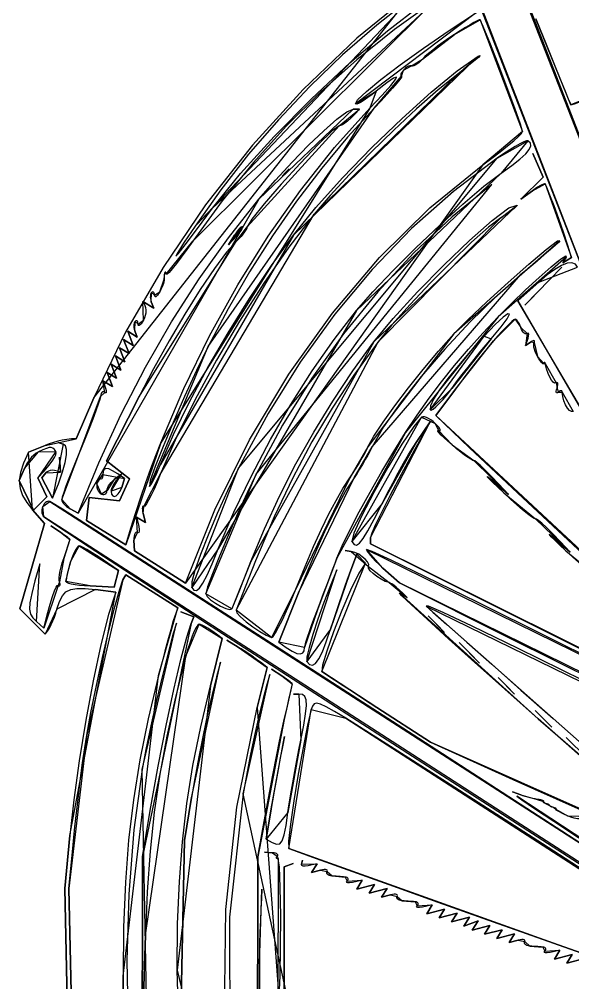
# Model space of a CAD drawing. Extents: x 0.3 to 49.4, y 16 to 54.1.
# Drawn here: x 0.27 to 5.54, y 30.69 to 39.85 of the extents above; entities that cross this region are included whole.
import ezdxf

# ---------------------------------------------------------------- set-up
doc = ezdxf.new("R2010")
doc.units = 0
doc.layers.get('0').update_dxf_attribs({"linetype": 'CONTINUOUS'})

msp = doc.modelspace()

# ---------------------------------------------------------------- linework, layer by layer
at = {"color": 178}
for points in [[(6.4543, 36.5476), (6.0017, 37.7003), (5.5862, 38.7613), (5.2199, 39.6994), (4.915, 40.4838), (4.6833, 41.0836), (4.537, 41.4676), (4.4882, 41.6051), (6.4543, 36.5476)], [(4.0806, 41.4917), (4.1386, 41.3223), (4.2891, 40.9222), (4.5204, 40.3206), (4.8211, 39.5466), (5.1794, 38.6292), (5.5838, 37.5976), (6.0227, 36.4809), (4.0806, 41.4917)], [(2.1127, 38.0553), (2.3768, 38.3836), (2.6975, 38.7374), (3.0524, 39.0955), (3.4189, 39.4371), (3.7746, 39.7412), (4.097, 39.9869), (4.3636, 40.1531), (2.1127, 38.0553)], [(4.0173, 40.1052), (3.4841, 39.6704), (2.9735, 39.1836), (2.492, 38.6527), (2.0459, 38.0859), (1.6415, 37.4912), (1.2852, 36.8766), (0.9834, 36.2503), (4.0173, 40.1052)], [(4.0056, 40.0579), (3.6732, 39.7948), (3.3495, 39.5116), (3.0369, 39.211), (2.7378, 38.8954), (2.4546, 38.5674), (2.1897, 38.2296), (1.9456, 37.8845), (4.0056, 40.0579)], [(4.2215, 40.0225), (3.8442, 39.7531), (3.4836, 39.4652), (3.1395, 39.1587), (2.8117, 38.8332), (2.4999, 38.4886), (2.204, 38.1247), (1.9237, 37.7413), (4.2215, 40.0225)], [(3.4732, 39.0454), (3.4922, 39.0847), (3.5758, 39.1647), (3.7143, 39.278), (3.8981, 39.4172), (4.1174, 39.5749), (4.3625, 39.7438), (4.6237, 39.9166), (3.4732, 39.0454)], [(5.188, 39.855), (5.2841, 39.6148), (5.3611, 39.4231), (5.4207, 39.2757), (5.4647, 39.1679), (5.4949, 39.0953), (5.5128, 39.0536), (5.5204, 39.0381), (5.188, 39.855)], [(4.6564, 39.8466), (4.6478, 39.845), (4.6281, 39.8359), (4.5987, 39.82), (4.5611, 39.7983), (4.5168, 39.7715), (4.4674, 39.7406), (4.4141, 39.7064), (4.6564, 39.8466)], [(5.0611, 38.7832), (5.0408, 38.8525), (4.9866, 39.0057), (4.9113, 39.209), (4.8278, 39.4285), (4.7489, 39.6305), (4.6875, 39.7811), (4.6564, 39.8466), (5.0611, 38.7832)], [(4.4141, 39.7064), (4.3593, 39.6697), (4.305, 39.6317), (4.2533, 39.5938), (4.2059, 39.5575), (4.1648, 39.5242), (4.1318, 39.4953), (4.1088, 39.4722), (4.4141, 39.7064)], [(2.8831, 37.799), (3.0948, 38.0595), (3.349, 38.3427), (3.628, 38.6313), (3.9143, 38.9084), (4.19, 39.1567), (4.4375, 39.3593), (4.6392, 39.4989), (2.8831, 37.799)], [(4.6392, 39.4989), (4.6559, 39.5074), (4.6559, 39.5033), (4.6403, 39.4877), (4.6103, 39.4615), (4.567, 39.4259), (4.5117, 39.3818), (4.4455, 39.3302), (4.6392, 39.4989)], [(4.0056, 39.407), (3.9975, 39.4096), (3.9877, 39.4091), (3.9765, 39.4056), (3.9644, 39.3993), (3.9519, 39.3907), (3.9395, 39.3798), (3.9277, 39.3669), (4.0056, 39.407)], [(4.1088, 39.4722), (4.0912, 39.4536), (4.0734, 39.4375), (4.0562, 39.4241), (4.0402, 39.414), (4.026, 39.4075), (4.0143, 39.4051), (4.0056, 39.407), (4.1088, 39.4722)], [(4.4455, 39.3302), (4.2596, 39.179), (4.0534, 38.998), (3.8371, 38.7971), (3.6212, 38.5865), (3.4159, 38.3761), (3.2316, 38.1762), (3.0784, 37.9966), (4.4455, 39.3302)], [(3.6094, 39.0051), (3.7267, 39.1289), (3.8081, 39.2199), (3.8533, 39.2776), (3.8622, 39.3016), (3.8346, 39.2912), (3.7703, 39.2462), (3.6693, 39.166), (3.6094, 39.0051)], [(3.9104, 39.3086), (3.9098, 39.3006), (3.8942, 39.2776), (3.8653, 39.2417), (3.8247, 39.1946), (3.774, 39.1383), (3.7147, 39.0745), (3.6486, 39.0051), (3.9104, 39.3086)], [(3.9277, 39.3669), (3.9174, 39.3536), (3.9096, 39.3413), (3.9043, 39.3305), (3.9016, 39.3215), (3.9017, 39.3146), (3.9046, 39.3102), (3.9104, 39.3086), (3.9277, 39.3669)], [(3.6693, 39.166), (3.6289, 39.134), (3.5906, 39.1057), (3.5557, 39.0818), (3.5253, 39.0631), (3.5006, 39.0503), (3.4829, 39.0441), (3.4732, 39.0454), (3.6693, 39.166)], [(5.5204, 39.0381), (5.5334, 39.0392), (5.5649, 39.0493), (5.6125, 39.0674), (5.6737, 39.0925), (5.7462, 39.1236), (5.8275, 39.1598), (5.9152, 39.2), (5.5204, 39.0381)], [(1.6196, 35.8229), (1.8384, 36.339), (2.083, 36.8409), (2.351, 37.3248), (2.64, 37.787), (2.9477, 38.2237), (3.2716, 38.631), (3.6094, 39.0051), (1.6196, 35.8229)], [(3.6486, 39.0051), (3.3971, 38.7309), (3.1508, 38.4351), (2.9118, 38.1209), (2.6822, 37.7912), (2.4642, 37.4492), (2.2598, 37.0977), (2.0711, 36.74), (3.6486, 39.0051)], [(2.5532, 38.1389), (2.7092, 38.3194), (2.8696, 38.4935), (3.026, 38.6534), (3.1705, 38.7913), (3.2948, 38.8994), (3.3907, 38.97), (3.4502, 38.9953), (2.5532, 38.1389)], [(3.5093, 38.9953), (3.4655, 38.9484), (3.4279, 38.9111), (3.3961, 38.8827), (3.3695, 38.8621), (3.3476, 38.8485), (3.33, 38.8409), (3.3162, 38.8386), (3.5093, 38.9953)], [(3.4502, 38.9953), (3.5093, 38.9953), (3.4502, 38.9953)], [(3.3162, 38.8386), (3.249, 38.7888), (3.1165, 38.6594), (2.9464, 38.4807), (2.766, 38.2829), (2.6031, 38.0963), (2.4852, 37.951), (2.4397, 37.8773), (3.3162, 38.8386)], [(4.6822, 38.4666), (4.7683, 38.5304), (4.8475, 38.5912), (4.9177, 38.6471), (4.9765, 38.6962), (5.0215, 38.7366), (5.0505, 38.7662), (5.0611, 38.7832), (4.6822, 38.4666)], [(5.1127, 38.6956), (5.0989, 38.6949), (5.0729, 38.6848), (5.0363, 38.6665), (4.991, 38.6409), (4.9387, 38.609), (4.8812, 38.5718), (4.8204, 38.5303), (5.1127, 38.6956)], [(4.8581, 38.3882), (4.9582, 38.4602), (5.0354, 38.5209), (5.0908, 38.5715), (5.1252, 38.613), (5.1397, 38.6468), (5.1352, 38.6739), (5.1127, 38.6956), (4.8581, 38.3882)], [(5.2556, 38.3491), (5.1596, 38.5751), (5.2556, 38.3491)], [(4.8204, 38.5303), (4.4029, 38.2133), (4.0058, 37.8598), (3.6301, 37.4708), (3.2766, 37.0476), (2.9463, 36.5913), (2.6402, 36.1028), (2.3591, 35.5834), (4.8204, 38.5303)], [(1.8536, 34.4885), (2.1346, 35.1865), (2.4645, 35.8512), (2.8386, 36.4767), (3.2522, 37.057), (3.7005, 37.586), (4.1787, 38.0579), (4.6822, 38.4666), (1.8536, 34.4885)], [(2.7726, 38.3586), (2.8414, 38.4274), (2.7726, 38.3586)], [(2.807, 38.393), (2.7726, 38.3586), (2.807, 38.393)], [(3.4821, 37.0814), (3.6364, 37.2583), (3.8296, 37.4622), (4.047, 37.6788), (4.2735, 37.894), (4.4942, 38.0934), (4.694, 38.2629), (4.8581, 38.3882), (3.4821, 37.0814)], [(5.0442, 38.1404), (5.2556, 38.3491), (5.0442, 38.1404)], [(4.769, 38.2804), (4.3904, 37.972), (4.0276, 37.6308), (3.6828, 37.2594), (3.3582, 36.8606), (3.0559, 36.437), (2.7781, 35.9912), (2.527, 35.526), (4.769, 38.2804)], [(5.154, 38.2198), (5.0442, 38.1404), (5.154, 38.2198)], [(5.276, 38.285), (5.2703, 38.2861), (5.2594, 38.2831), (5.2442, 38.2764), (5.2252, 38.2663), (5.2034, 38.2532), (5.1794, 38.2376), (5.154, 38.2198), (5.276, 38.285)], [(5.528, 37.5864), (5.4927, 37.6987), (5.4502, 37.825), (5.4046, 37.9546), (5.3601, 38.0763), (5.3211, 38.1792), (5.2916, 38.2525), (5.276, 38.285), (5.528, 37.5864)], [(0.8347, 35.1539), (1.0292, 35.6322), (1.2428, 36.0958), (1.4741, 36.5431), (1.722, 36.9726), (1.9853, 37.3827), (2.2628, 37.772), (2.5532, 38.1389), (0.8347, 35.1539)], [(1.9456, 37.8845), (1.8432, 37.7302), (1.7819, 37.6345), (1.7623, 37.5979), (1.785, 37.6211), (1.8506, 37.7047), (1.9596, 37.8492), (2.1127, 38.0553), (1.9456, 37.8845)], [(3.6468, 36.7825), (3.8315, 37.0068), (4.0617, 37.2588), (4.3122, 37.5141), (4.5576, 37.7485), (4.7724, 37.9378), (4.9313, 38.0578), (5.009, 38.0841), (3.6468, 36.7825)], [(5.009, 38.0841), (5.0077, 38.078), (4.9978, 38.0669), (4.9802, 38.0515), (4.956, 38.0326), (4.9261, 38.011), (4.8913, 37.9873), (4.8528, 37.9623), (5.009, 38.0841)], [(3.0784, 37.9966), (2.8386, 37.6838), (2.6001, 37.342), (2.3681, 36.9806), (2.1482, 36.6087), (1.9457, 36.2353), (1.7661, 35.8698), (1.6149, 35.5213), (3.0784, 37.9966)], [(4.8528, 37.9623), (4.7371, 37.8737), (4.5761, 37.7298), (4.3868, 37.5478), (4.1861, 37.3448), (3.991, 37.1381), (3.8187, 36.9449), (3.686, 36.7825), (4.8528, 37.9623)], [(2.2635, 37.7055), (2.3079, 37.7522), (2.3422, 37.7902), (2.3674, 37.8202), (2.3845, 37.8432), (2.3943, 37.8597), (2.398, 37.8706), (2.3964, 37.8768), (2.2635, 37.7055)], [(2.3964, 37.8768), (2.391, 37.8781), (2.3831, 37.8745), (2.3731, 37.8665), (2.3615, 37.8545), (2.3487, 37.839), (2.3353, 37.8205), (2.3215, 37.7995), (2.3964, 37.8768)], [(2.4397, 37.8773), (2.437, 37.8649), (2.4293, 37.8486), (2.4173, 37.8293), (2.4015, 37.8079), (2.3826, 37.7851), (2.3612, 37.7619), (2.3379, 37.739), (2.4397, 37.8773)], [(1.6153, 35.6178), (1.74, 35.9039), (1.8927, 36.2144), (2.0679, 36.5397), (2.26, 36.8703), (2.4636, 37.1967), (2.6732, 37.5094), (2.8831, 37.799), (1.6153, 35.6178)], [(2.3215, 37.7995), (2.2635, 37.7055), (2.3215, 37.7995)], [(4.4069, 36.8582), (4.5394, 36.9931), (4.7204, 37.1644), (4.9232, 37.3486), (5.1209, 37.5222), (5.2868, 37.6617), (5.3942, 37.7437), (5.4163, 37.7446), (4.4069, 36.8582)], [(5.4163, 37.7446), (5.4024, 37.7296), (5.3715, 37.7008), (5.3258, 37.6601), (5.2676, 37.6097), (5.1993, 37.5513), (5.1232, 37.4872), (5.0414, 37.4192), (5.4163, 37.7446)], [(2.3379, 37.739), (2.2457, 37.6362), (2.1292, 37.4798), (1.995, 37.2804), (1.8495, 37.0481), (1.6992, 36.7935), (1.5507, 36.5268), (1.4103, 36.2585), (2.3379, 37.739)], [(1.9237, 37.7413), (1.867, 37.6608), (1.8145, 37.5888), (1.7679, 37.5274), (1.7288, 37.4784), (1.6985, 37.4439), (1.6788, 37.4258), (1.6711, 37.4259), (1.9237, 37.7413)], [(4.8275, 37.0207), (4.9548, 37.1483), (5.089, 37.2766), (5.2191, 37.3959), (5.334, 37.4965), (5.4227, 37.5687), (5.474, 37.6027), (5.477, 37.5891), (4.8275, 37.0207)], [(5.477, 37.5891), (5.4434, 37.5341), (5.477, 37.5891)], [(5.4434, 37.5341), (5.528, 37.5864), (5.4434, 37.5341)], [(5.0834, 37.1327), (5.4359, 37.4933), (5.0834, 37.1327)], [(5.585, 37.4945), (5.5639, 37.5235), (5.5309, 37.5355), (5.4867, 37.5309), (5.4322, 37.5099), (5.3682, 37.4728), (5.2954, 37.4199), (5.2146, 37.3517), (5.585, 37.4945)], [(1.6523, 37.3781), (1.6522, 37.3688), (1.6497, 37.3557), (1.6449, 37.3397), (1.6383, 37.3215), (1.63, 37.3018), (1.6202, 37.2812), (1.6094, 37.2606), (1.6523, 37.3781)], [(1.6567, 37.4385), (1.6546, 37.4309), (1.653, 37.4224), (1.6519, 37.4133), (1.6512, 37.4039), (1.651, 37.3947), (1.6514, 37.386), (1.6523, 37.3781), (1.6567, 37.4385)], [(1.6711, 37.4259), (1.6697, 37.4347), (1.668, 37.4413), (1.666, 37.4456), (1.6637, 37.4476), (1.6614, 37.4471), (1.659, 37.4441), (1.6567, 37.4385), (1.6711, 37.4259)], [(5.0414, 37.4192), (4.8071, 37.2118), (4.5637, 36.9726), (4.3231, 36.7153), (4.0974, 36.4539), (3.8986, 36.2022), (3.7386, 35.9742), (3.6295, 35.7837), (5.0414, 37.4192)], [(5.2146, 37.3517), (5.0169, 37.1741), (5.2146, 37.3517)], [(5.2596, 37.313), (5.0834, 37.1327), (5.2596, 37.313)], [(1.5318, 37.2519), (1.5264, 37.2441), (1.5225, 37.2339), (1.5204, 37.2217), (1.5199, 37.208), (1.5211, 37.1935), (1.524, 37.1786), (1.5287, 37.1639), (1.5318, 37.2519)], [(1.5599, 37.2263), (1.5589, 37.2376), (1.5566, 37.2465), (1.5532, 37.2531), (1.5488, 37.257), (1.5437, 37.2582), (1.538, 37.2566), (1.5318, 37.2519), (1.5599, 37.2263)], [(1.6094, 37.2606), (1.5984, 37.2422), (1.5881, 37.228), (1.579, 37.2181), (1.5714, 37.2128), (1.5654, 37.2122), (1.5615, 37.2167), (1.5599, 37.2263), (1.6094, 37.2606)], [(1.5522, 37.1025), (1.4485, 37.1666), (1.5522, 37.1025)], [(1.4485, 37.1666), (1.4636, 37.1377), (1.4729, 37.1098), (1.4771, 37.0832), (1.4766, 37.0577), (1.4722, 37.0335), (1.4645, 37.0105), (1.454, 36.9889), (1.4485, 37.1666)], [(1.5287, 37.1639), (1.5522, 37.1025), (1.5287, 37.1639)], [(5.0169, 37.1741), (5.6347, 36.1119), (6.1251, 35.2713), (6.4996, 34.6318), (6.7702, 34.173), (6.9485, 33.8742), (7.0464, 33.7149), (7.0756, 33.6747), (5.0169, 37.1741)], [(2.1662, 34.8159), (2.315, 35.1631), (2.4818, 35.5108), (2.6636, 35.854), (2.8574, 36.1877), (3.0604, 36.5068), (3.2696, 36.8064), (3.4821, 37.0814), (2.1662, 34.8159)], [(3.9478, 35.9208), (4.0576, 36.0858), (4.1715, 36.2468), (4.2903, 36.4046), (4.4147, 36.56), (4.5452, 36.7139), (4.6826, 36.8672), (4.8275, 37.0207), (3.9478, 35.9208)], [(4.7632, 36.8122), (4.8575, 36.9257), (4.9142, 37.0036), (4.9352, 37.0453), (4.9221, 37.0502), (4.8765, 37.0177), (4.8002, 36.9471), (4.6948, 36.8377), (4.7632, 36.8122)], [(1.3752, 36.9777), (1.3697, 36.97), (1.3659, 36.9597), (1.3637, 36.9475), (1.3632, 36.9339), (1.3644, 36.9193), (1.3674, 36.9044), (1.372, 36.8897), (1.3752, 36.9777)], [(1.4032, 36.9522), (1.4022, 36.9634), (1.3999, 36.9724), (1.3965, 36.9789), (1.3921, 36.9829), (1.387, 36.9841), (1.3813, 36.9824), (1.3752, 36.9777), (1.4032, 36.9522)], [(1.454, 36.9889), (1.4427, 36.9699), (1.4322, 36.9552), (1.4229, 36.9449), (1.415, 36.9392), (1.4089, 36.9383), (1.4049, 36.9426), (1.4032, 36.9522), (1.454, 36.9889)], [(4.9903, 36.9979), (4.979, 36.9924), (4.9595, 36.9769), (4.9332, 36.9525), (4.9012, 36.9206), (4.8649, 36.8825), (4.8255, 36.8392), (4.7842, 36.7922), (4.9903, 36.9979)], [(5.0444, 36.919), (5.0379, 36.937), (5.0305, 36.9536), (5.0224, 36.9682), (5.014, 36.9805), (5.0056, 36.9898), (4.9976, 36.9958), (4.9903, 36.9979), (5.0444, 36.919)], [(1.3956, 36.8284), (1.3048, 36.8844), (1.3956, 36.8284)], [(1.3048, 36.8844), (1.3564, 36.75), (1.3048, 36.8844)], [(1.372, 36.8897), (1.3956, 36.8284), (1.372, 36.8897)], [(3.5903, 35.7837), (3.6476, 35.886), (3.7352, 36.0191), (3.8468, 36.1748), (3.976, 36.3449), (4.1167, 36.521), (4.2624, 36.6949), (4.4069, 36.8582), (3.5903, 35.7837)], [(4.6948, 36.8377), (4.5656, 36.6944), (4.4501, 36.5586), (4.3512, 36.4346), (4.272, 36.3263), (4.2153, 36.238), (4.1843, 36.1736), (4.1819, 36.1373), (4.6948, 36.8377)], [(5.1054, 36.8622), (5.0965, 36.8593), (5.087, 36.8606), (5.0774, 36.8658), (5.068, 36.8746), (5.0591, 36.8866), (5.0511, 36.9015), (5.0444, 36.919), (5.1054, 36.8622)], [(5.0897, 36.75), (5.1042, 36.7897), (5.1137, 36.82), (5.1189, 36.8418), (5.1201, 36.856), (5.1179, 36.8636), (5.1128, 36.8654), (5.1054, 36.8622), (5.0897, 36.75)], [(1.3564, 36.75), (1.2657, 36.8061), (1.3564, 36.75)], [(1.2657, 36.8061), (1.3173, 36.6717), (1.2657, 36.8061)], [(2.0711, 36.74), (1.9603, 36.5111), (1.8464, 36.2633), (1.7374, 36.0155), (1.6413, 35.787), (1.5661, 35.5967), (1.5199, 35.4638), (1.5107, 35.4073), (2.0711, 36.74)], [(3.686, 36.7825), (3.4559, 36.4665), (3.2483, 36.1535), (3.057, 35.8321), (2.8761, 35.4907), (2.6995, 35.1181), (2.5212, 34.7027), (2.3351, 34.2333), (3.686, 36.7825)], [(2.4763, 34.694), (2.6053, 35.0055), (2.7487, 35.3157), (2.9057, 35.6228), (3.075, 35.9249), (3.2557, 36.2201), (3.4466, 36.5066), (3.6468, 36.7825), (2.4763, 34.694)], [(4.3876, 36.3412), (4.434, 36.4033), (4.4866, 36.4719), (4.5432, 36.5442), (4.6014, 36.6172), (4.659, 36.6882), (4.7137, 36.7541), (4.7632, 36.8122), (4.3876, 36.3412)], [(4.7842, 36.7922), (4.7389, 36.7386), (4.6877, 36.6763), (4.6329, 36.6083), (4.5767, 36.5373), (4.5214, 36.4662), (4.4692, 36.3977), (4.4222, 36.3347), (4.7842, 36.7922)], [(5.1415, 36.7821), (5.0897, 36.75), (5.1415, 36.7821)], [(5.1712, 36.7782), (5.1751, 36.7859), (5.1761, 36.7912), (5.1742, 36.7942), (5.1697, 36.7948), (5.1626, 36.7929), (5.1532, 36.7887), (5.1415, 36.7821), (5.1712, 36.7782)], [(5.2029, 36.6449), (5.1912, 36.6681), (5.1815, 36.6913), (5.1742, 36.7136), (5.1692, 36.7343), (5.167, 36.7525), (5.1676, 36.7674), (5.1712, 36.7782), (5.2029, 36.6449)], [(1.2781, 36.5934), (1.1873, 36.6494), (1.2781, 36.5934)], [(1.1873, 36.6494), (1.2389, 36.515), (1.1873, 36.6494)], [(1.3173, 36.6717), (1.2265, 36.7278), (1.3173, 36.6717)], [(1.2265, 36.7278), (1.2781, 36.5934), (1.2265, 36.7278)], [(5.2632, 36.5768), (5.2603, 36.5727), (5.2549, 36.5739), (5.2473, 36.58), (5.238, 36.5905), (5.2272, 36.6051), (5.2154, 36.6234), (5.2029, 36.6449), (5.2632, 36.5768)], [(1.2389, 36.515), (1.1482, 36.5711), (1.2389, 36.515)], [(1.1482, 36.5711), (1.1998, 36.4367), (1.1482, 36.5711)], [(5.2763, 36.5768), (5.2745, 36.5828), (5.2726, 36.5867), (5.2706, 36.5887), (5.2686, 36.5887), (5.2666, 36.5867), (5.2648, 36.5828), (5.2632, 36.5768), (5.2763, 36.5768)], [(5.3795, 36.3923), (5.3658, 36.3901), (5.3509, 36.399), (5.3353, 36.4181), (5.3195, 36.4463), (5.304, 36.4828), (5.2895, 36.5266), (5.2763, 36.5768), (5.3795, 36.3923)], [(1.1998, 36.4367), (1.109, 36.4928), (1.1998, 36.4367)], [(1.109, 36.4928), (1.1606, 36.3584), (1.109, 36.4928)], [(1.1606, 36.3584), (1.0698, 36.4144), (1.1606, 36.3584)], [(1.0698, 36.4144), (1.0842, 36.373), (1.0937, 36.3417), (1.099, 36.3196), (1.1006, 36.3057), (1.0989, 36.299), (1.0944, 36.2986), (1.0876, 36.3034), (1.0698, 36.4144)], [(5.39, 36.3439), (5.3949, 36.3595), (5.3975, 36.3727), (5.398, 36.3832), (5.3964, 36.3906), (5.3927, 36.3949), (5.3871, 36.3955), (5.3795, 36.3923), (5.39, 36.3439)], [(1.0876, 36.3034), (1.0798, 36.3084), (1.0722, 36.3095), (1.0651, 36.3069), (1.0586, 36.3008), (1.0532, 36.2915), (1.0489, 36.2792), (1.0461, 36.2642), (1.0876, 36.3034)], [(4.1819, 36.1373), (4.1925, 36.1342), (4.2114, 36.1437), (4.2373, 36.1648), (4.269, 36.1963), (4.3055, 36.2369), (4.3454, 36.2856), (4.3876, 36.3412), (4.1819, 36.1373)], [(4.4222, 36.3347), (4.2371, 36.0827), (4.4222, 36.3347)], [(5.4003, 36.3059), (5.3923, 36.2998), (5.3865, 36.2978), (5.3828, 36.2998), (5.3812, 36.3055), (5.3819, 36.3149), (5.3848, 36.3277), (5.39, 36.3439), (5.4003, 36.3059)], [(5.4378, 36.3059), (5.4364, 36.3125), (5.4333, 36.3169), (5.4288, 36.3191), (5.4229, 36.3191), (5.4161, 36.3169), (5.4085, 36.3125), (5.4003, 36.3059), (5.4378, 36.3059)], [(5.5427, 36.1221), (5.5255, 36.12), (5.5067, 36.1315), (5.4877, 36.1541), (5.4699, 36.1854), (5.4547, 36.2228), (5.4435, 36.2638), (5.4378, 36.3059), (5.5427, 36.1221)], [(0.9834, 36.2503), (0.8152, 35.8621), (0.9834, 36.2503)], [(1.0461, 36.2642), (1.0394, 36.2369), (1.0241, 36.1899), (1.0012, 36.126), (0.972, 36.0485), (0.9376, 35.9602), (0.8992, 35.8645), (0.8579, 35.7642), (1.0461, 36.2642)], [(1.4103, 36.2585), (1.1045, 35.6525), (1.4103, 36.2585)], [(4.1003, 36.0659), (4.0259, 35.9801), (3.9127, 35.8095), (3.7801, 35.5884), (3.6471, 35.351), (3.533, 35.1316), (3.4569, 34.9644), (3.438, 34.8837), (4.1003, 36.0659)], [(4.1826, 36.0245), (4.0338, 35.7557), (3.9072, 35.5228), (3.803, 35.3264), (3.7215, 35.1674), (3.6629, 35.0464), (3.6275, 34.9644), (3.6154, 34.9219), (4.1826, 36.0245)], [(4.0544, 35.8356), (4.1826, 36.0245), (4.0544, 35.8356)], [(4.2302, 36.0071), (4.209, 36.0261), (4.1873, 36.0422), (4.166, 36.055), (4.1459, 36.0641), (4.1277, 36.0692), (4.1122, 36.0699), (4.1003, 36.0659), (4.2302, 36.0071)], [(4.2622, 35.9404), (4.2727, 35.9382), (4.2778, 35.9406), (4.2778, 35.9472), (4.2728, 35.9575), (4.2631, 35.9713), (4.2489, 35.9879), (4.2302, 36.0071), (4.2622, 35.9404)], [(4.2371, 36.0827), (4.5569, 35.7772), (5.0143, 35.3465), (5.5416, 34.8535), (6.0713, 34.3608), (6.5355, 33.9311), (6.8666, 33.6273), (6.997, 33.5121), (4.2371, 36.0827)], [(3.2952, 34.7263), (3.3448, 34.8435), (3.4171, 34.9934), (3.5072, 35.1672), (3.6103, 35.3557), (3.7213, 35.5502), (3.8355, 35.7415), (3.9478, 35.9208), (3.2952, 34.7263)], [(4.3899, 35.8033), (4.3494, 35.8386), (4.315, 35.8701), (4.2875, 35.8968), (4.2677, 35.9181), (4.2564, 35.933), (4.2543, 35.9407), (4.2622, 35.9404), (4.3899, 35.8033)], [(0.8152, 35.8621), (0.7702, 35.8604), (0.7258, 35.8556), (0.6822, 35.848), (0.6396, 35.8382), (0.5982, 35.8264), (0.5583, 35.813), (0.5199, 35.7985), (0.8152, 35.8621)], [(0.6902, 35.8111), (0.6443, 35.8274), (0.6902, 35.8111)], [(1.2872, 34.8548), (1.3342, 35.0111), (1.382, 35.1618), (1.4302, 35.3067), (1.4784, 35.4456), (1.5263, 35.5781), (1.5735, 35.704), (1.6196, 35.8229), (1.2872, 34.8548)], [(3.7242, 35.2452), (3.7738, 35.342), (3.8259, 35.4406), (3.8786, 35.5375), (3.9298, 35.6291), (3.9775, 35.7117), (4.0197, 35.7817), (4.0544, 35.8356), (3.7242, 35.2452)], [(0.361, 35.7349), (0.3128, 35.6308), (0.2838, 35.5408), (0.2732, 35.4616), (0.2804, 35.3899), (0.3044, 35.3223), (0.3446, 35.2554), (0.4002, 35.1859), (0.361, 35.7349)], [(0.4549, 35.7372), (0.4341, 35.7247), (0.4126, 35.7073), (0.391, 35.6859), (0.3704, 35.6616), (0.3514, 35.6353), (0.3349, 35.6079), (0.3217, 35.5804), (0.4549, 35.7372)], [(0.5199, 35.7985), (0.361, 35.7349), (0.5199, 35.7985)], [(0.4511, 35.49), (0.5089, 35.5537), (0.5535, 35.6066), (0.5859, 35.6496), (0.6076, 35.6837), (0.6197, 35.7097), (0.6236, 35.7286), (0.6205, 35.7414), (0.4511, 35.49)], [(0.6205, 35.7414), (0.6074, 35.7599), (0.5936, 35.7721), (0.5775, 35.778), (0.5573, 35.7775), (0.5313, 35.7706), (0.4977, 35.7571), (0.4549, 35.7372), (0.6205, 35.7414)], [(0.591, 35.2972), (0.6458, 35.4334), (0.6854, 35.5465), (0.7107, 35.6378), (0.7229, 35.7086), (0.7228, 35.7602), (0.7116, 35.7939), (0.6902, 35.8111), (0.591, 35.2972)], [(0.8579, 35.7642), (0.8167, 35.6644), (0.7789, 35.5703), (0.7455, 35.4846), (0.7175, 35.4104), (0.6962, 35.3506), (0.6825, 35.3081), (0.6777, 35.2858), (0.8579, 35.7642)], [(3.4184, 35.49), (3.4445, 35.5294), (3.4718, 35.5727), (3.4993, 35.618), (3.526, 35.6636), (3.5507, 35.7076), (3.5725, 35.7482), (3.5903, 35.7837), (3.4184, 35.49)], [(3.6295, 35.7837), (3.6117, 35.7482), (3.5899, 35.7076), (3.5651, 35.6636), (3.5385, 35.618), (3.5109, 35.5727), (3.4836, 35.5294), (3.4575, 35.49), (3.6295, 35.7837)], [(4.5973, 35.6544), (4.587, 35.6568), (4.5681, 35.667), (4.542, 35.6841), (4.5098, 35.7072), (4.4729, 35.7354), (4.4325, 35.7677), (4.3899, 35.8033), (4.5973, 35.6544)], [(0.6555, 35.6859), (0.6667, 35.5444), (0.6555, 35.6859)], [(1.1045, 35.6525), (1.3209, 35.48), (1.1045, 35.6525)], [(4.9267, 35.3333), (4.8346, 35.4316), (4.7601, 35.5092), (4.7017, 35.5681), (4.6578, 35.6101), (4.6269, 35.6373), (4.6072, 35.6514), (4.5973, 35.6544), (4.9267, 35.3333)], [(0.3217, 35.5804), (0.2738, 35.4648), (0.3217, 35.5804)], [(0.6667, 35.5444), (0.6354, 35.5548), (0.6084, 35.5605), (0.5854, 35.562), (0.5661, 35.5599), (0.5501, 35.5546), (0.5371, 35.5466), (0.5267, 35.5365), (0.6667, 35.5444)], [(1.2744, 35.484), (1.2108, 35.5285), (1.1611, 35.5585), (1.1239, 35.575), (1.0976, 35.5787), (1.0807, 35.5707), (1.0716, 35.5517), (1.0689, 35.5226), (1.2744, 35.484)], [(1.5107, 35.4073), (1.5164, 35.41), (1.5262, 35.4239), (1.5395, 35.4479), (1.5557, 35.4806), (1.5742, 35.5206), (1.5942, 35.5668), (1.6153, 35.6178), (1.5107, 35.4073)], [(2.3591, 35.5834), (2.2543, 35.367), (2.156, 35.1507), (2.0687, 34.9451), (1.9965, 34.7613), (1.9437, 34.61), (1.9145, 34.502), (1.9134, 34.4483), (2.3591, 35.5834)], [(0.2738, 35.4648), (0.4077, 35.184), (0.2738, 35.4648)], [(0.5341, 35.3104), (0.4511, 35.49), (0.5341, 35.3104)], [(0.5267, 35.5365), (0.4879, 35.4898), (0.5267, 35.5365)], [(0.4879, 35.4898), (0.591, 35.2972), (0.4879, 35.4898)], [(1.0421, 35.4842), (1.0359, 35.4882), (1.0298, 35.488), (1.0242, 35.4838), (1.0191, 35.476), (1.0149, 35.4648), (1.0117, 35.4505), (1.0096, 35.4336), (1.0421, 35.4842)], [(1.0689, 35.5226), (1.0682, 35.5084), (1.0662, 35.4967), (1.063, 35.4878), (1.0589, 35.4818), (1.0539, 35.4791), (1.0483, 35.4798), (1.0421, 35.4842), (1.0689, 35.5226)], [(1.1081, 35.3689), (1.1099, 35.3824), (1.1151, 35.3974), (1.1232, 35.4133), (1.1338, 35.4295), (1.1466, 35.4454), (1.161, 35.4603), (1.1767, 35.4735), (1.1081, 35.3689)], [(1.2452, 35.5254), (1.2159, 35.4912), (1.1926, 35.4612), (1.1748, 35.4352), (1.1619, 35.4129), (1.1534, 35.3939), (1.1487, 35.3779), (1.1473, 35.3647), (1.2452, 35.5254)], [(1.1767, 35.4735), (1.2452, 35.5254), (1.1767, 35.4735)], [(1.3209, 35.48), (1.2263, 35.2723), (1.3209, 35.48)], [(1.2474, 35.3989), (1.2744, 35.484), (1.2474, 35.3989)], [(1.6149, 35.5213), (1.5847, 35.4484), (1.5554, 35.3822), (1.5281, 35.3247), (1.5036, 35.2776), (1.4831, 35.2429), (1.4673, 35.2223), (1.4573, 35.2178), (1.6149, 35.5213)], [(2.527, 35.526), (2.4409, 35.3475), (2.3493, 35.1472), (2.2591, 34.9414), (2.177, 34.7463), (2.1099, 34.578), (2.0647, 34.4529), (2.0481, 34.3872), (2.527, 35.526)], [(2.9039, 34.4325), (2.9924, 34.6474), (3.0736, 34.8362), (3.1488, 35.0018), (3.2194, 35.147), (3.287, 35.2749), (3.3528, 35.3882), (3.4184, 35.49), (2.9039, 34.4325)], [(3.4575, 35.49), (3.3907, 35.3858), (3.3223, 35.2668), (3.2514, 35.1315), (3.1774, 34.9782), (3.0995, 34.8056), (3.0169, 34.612), (2.929, 34.396), (3.4575, 35.49)], [(4.8841, 35.3463), (4.8254, 35.4023), (4.7794, 35.4469), (4.7471, 35.4792), (4.729, 35.4984), (4.7259, 35.5039), (4.7386, 35.4948), (4.7676, 35.4704), (4.8841, 35.3463)], [(4.7676, 35.4704), (4.9267, 35.3333), (4.7676, 35.4704)], [(1.0096, 35.4336), (1.0097, 35.4153), (1.0125, 35.3976), (1.0176, 35.3808), (1.0248, 35.3657), (1.0338, 35.3529), (1.0443, 35.3428), (1.056, 35.3362), (1.0096, 35.4336)], [(1.056, 35.3362), (1.0679, 35.333), (1.0789, 35.3328), (1.0886, 35.3353), (1.0966, 35.3404), (1.1028, 35.3478), (1.1067, 35.3574), (1.1081, 35.3689), (1.056, 35.3362)], [(1.1473, 35.3647), (1.1513, 35.3358), (1.162, 35.3192), (1.1774, 35.3144), (1.1956, 35.3206), (1.2147, 35.3372), (1.2326, 35.3635), (1.2474, 35.3989), (1.1473, 35.3647)], [(0.4077, 35.184), (0.5341, 35.3104), (0.4077, 35.184)], [(0.6777, 35.2858), (0.6797, 35.2738), (0.6855, 35.2606), (0.6948, 35.2468), (0.7069, 35.2328), (0.7215, 35.2194), (0.738, 35.2069), (0.756, 35.1961), (0.6777, 35.2858)], [(0.9374, 35.302), (0.9136, 35.0847), (0.9374, 35.302)], [(1.2263, 35.2723), (0.9374, 35.302), (1.2263, 35.2723)], [(5.1838, 35.0999), (5.171, 35.1034), (5.1451, 35.12), (5.108, 35.1482), (5.0616, 35.1864), (5.0075, 35.2331), (4.9478, 35.2869), (4.8841, 35.3463), (5.1838, 35.0999)], [(0.4002, 35.1859), (0.5137, 35.0567), (0.4002, 35.1859)], [(0.4959, 35.2165), (0.4911, 35.2008), (0.4885, 35.1849), (0.488, 35.1691), (0.4895, 35.1541), (0.493, 35.1406), (0.4984, 35.129), (0.5056, 35.12), (0.4959, 35.2165)], [(0.5644, 35.2665), (0.5538, 35.2681), (0.5427, 35.2663), (0.5316, 35.2614), (0.521, 35.2536), (0.5112, 35.2433), (0.5027, 35.2308), (0.4959, 35.2165), (0.5644, 35.2665)], [(7.9899, 30.4811), (5.7785, 31.9099), (4.0202, 33.0453), (2.6732, 33.9143), (1.6958, 34.5439), (1.0463, 34.9611), (0.6831, 35.1929), (0.5644, 35.2665), (7.9899, 30.4811)], [(0.756, 35.1961), (0.8347, 35.1539), (0.756, 35.1961)], [(1.4573, 35.2178), (1.4514, 35.2196), (1.4471, 35.217), (1.4444, 35.2103), (1.4433, 35.1999), (1.4441, 35.1863), (1.4465, 35.1699), (1.4508, 35.151), (1.4573, 35.2178)], [(3.438, 34.8837), (3.4591, 34.8577), (3.4819, 34.8513), (3.5092, 34.8683), (3.5442, 34.9124), (3.5897, 34.9874), (3.6487, 35.0971), (3.7242, 35.2452), (3.438, 34.8837)], [(0.5056, 35.12), (0.9372, 34.8347), (2.0015, 34.1438), (3.4446, 33.2112), (5.0123, 32.2007), (6.4504, 31.276), (7.5049, 30.6011), (7.9214, 30.3397), (0.5056, 35.12)], [(1.4729, 35.0665), (1.3896, 35.118), (1.4729, 35.0665)], [(1.3896, 35.118), (1.402, 35.0676), (1.4098, 35.0289), (1.4136, 35.0008), (1.4137, 34.9822), (1.4107, 34.9719), (1.405, 34.9688), (1.3971, 34.9717), (1.3896, 35.118)], [(1.4508, 35.151), (1.4729, 35.0665), (1.4508, 35.151)], [(5.5142, 34.785), (5.4218, 34.8833), (5.3471, 34.9606), (5.2886, 35.0188), (5.2446, 35.0598), (5.2135, 35.0857), (5.1938, 35.0984), (5.1838, 35.0999), (5.5142, 34.785)], [(0.5137, 35.0567), (0.2792, 34.2447), (0.5137, 35.0567)], [(0.6641, 34.9731), (0.5725, 35.0331), (0.6641, 34.9731)], [(0.9136, 35.0847), (1.2872, 34.8548), (0.9136, 35.0847)], [(0.7556, 34.9029), (0.7532, 34.9068), (0.7463, 34.9135), (0.7354, 34.9225), (0.7212, 34.9334), (0.7042, 34.9457), (0.685, 34.9591), (0.6641, 34.9731), (0.7556, 34.9029)], [(1.3971, 34.9717), (1.3888, 34.9743), (1.3814, 34.9716), (1.3751, 34.9641), (1.3701, 34.9523), (1.3665, 34.9366), (1.3647, 34.9175), (1.3647, 34.8955), (1.3971, 34.9717)], [(3.6154, 34.9219), (3.6147, 34.863), (3.6154, 34.9219)], [(5.4716, 34.7979), (5.4128, 34.854), (5.3669, 34.8986), (5.3346, 34.9309), (5.3165, 34.9501), (5.3134, 34.9556), (5.3261, 34.9465), (5.3551, 34.9221), (5.4716, 34.7979)], [(5.3551, 34.9221), (5.5142, 34.785), (5.3551, 34.9221)], [(0.6958, 34.7231), (0.7095, 34.7622), (0.722, 34.7986), (0.7331, 34.8313), (0.7424, 34.8592), (0.7495, 34.8812), (0.754, 34.8961), (0.7556, 34.9029), (0.6958, 34.7231)], [(0.8429, 34.8438), (0.8335, 34.8397), (0.8226, 34.8283), (0.8106, 34.8104), (0.798, 34.7869), (0.7854, 34.7588), (0.7731, 34.727), (0.7618, 34.6924), (0.8429, 34.8438)], [(1.2186, 34.6099), (1.1158, 34.6799), (1.0323, 34.7355), (0.9663, 34.778), (0.916, 34.8088), (0.8799, 34.8291), (0.8561, 34.8403), (0.8429, 34.8438), (1.2186, 34.6099)], [(1.3647, 34.8955), (1.369, 34.7966), (1.3647, 34.8955)], [(1.9134, 34.4483), (1.9353, 34.4236), (1.9593, 34.4206), (1.9868, 34.4417), (2.0196, 34.4895), (2.0594, 34.5661), (2.1077, 34.6742), (2.1662, 34.8159), (1.9134, 34.4483)], [(3.6147, 34.863), (4.7058, 34.3178), (5.573, 33.8849), (6.2371, 33.5539), (6.7185, 33.3145), (7.038, 33.1563), (7.216, 33.069), (7.2733, 33.0422), (3.6147, 34.863)], [(0.6562, 34.5008), (0.6531, 34.5173), (0.6534, 34.5412), (0.6567, 34.5711), (0.6629, 34.6056), (0.6716, 34.6433), (0.6826, 34.683), (0.6958, 34.7231), (0.6562, 34.5008)], [(1.369, 34.7966), (1.8536, 34.4885), (1.369, 34.7966)], [(3.1087, 34.2367), (3.138, 34.313), (3.1683, 34.3922), (3.1985, 34.4712), (3.2274, 34.5471), (3.2539, 34.617), (3.2769, 34.6777), (3.2952, 34.7263), (3.1087, 34.2367)], [(3.4318, 34.79), (3.3743, 34.7985), (3.4318, 34.79)], [(3.4144, 34.5787), (3.483, 34.764), (3.4144, 34.5787)], [(3.595, 34.6478), (3.5974, 34.6668), (3.5865, 34.6902), (3.5653, 34.7157), (3.5364, 34.7409), (3.5027, 34.7633), (3.4669, 34.7804), (3.4318, 34.79), (3.595, 34.6478)], [(3.483, 34.764), (3.5677, 34.6793), (3.483, 34.764)], [(3.5755, 34.8092), (3.5797, 34.7976), (3.5915, 34.7796), (3.6101, 34.7564), (3.6344, 34.729), (3.6635, 34.6986), (3.6964, 34.6663), (3.7322, 34.633), (3.5755, 34.8092)], [(7.3329, 32.9649), (6.2079, 33.5266), (5.3145, 33.9707), (4.6315, 34.3082), (4.1375, 34.5499), (3.811, 34.7067), (3.6309, 34.7895), (3.5755, 34.8092), (7.3329, 32.9649)], [(5.7712, 34.5515), (5.7584, 34.5551), (5.7326, 34.5717), (5.6955, 34.5999), (5.649, 34.6381), (5.595, 34.6848), (5.5353, 34.7386), (5.4716, 34.7979), (5.7712, 34.5515)], [(0.4682, 34.6721), (0.4226, 34.5112), (0.3913, 34.3909), (0.3741, 34.3034), (0.3704, 34.2408), (0.3798, 34.1954), (0.4018, 34.1594), (0.436, 34.1249), (0.4682, 34.6721)], [(0.7618, 34.6924), (0.7515, 34.6568), (0.742, 34.6224), (0.7336, 34.5902), (0.7266, 34.5613), (0.7213, 34.537), (0.7179, 34.5182), (0.7168, 34.5063), (0.7618, 34.6924)], [(2.2955, 34.2459), (2.3039, 34.2638), (2.32, 34.3017), (2.3426, 34.3568), (2.3706, 34.4263), (2.403, 34.5075), (2.4386, 34.5977), (2.4763, 34.694), (2.2955, 34.2459)], [(3.5677, 34.6793), (3.5027, 34.5832), (3.424, 34.4237), (3.341, 34.2285), (3.2628, 34.0257), (3.1991, 33.843), (3.159, 33.7084), (3.1519, 33.6499), (3.5677, 34.6793)], [(3.7909, 34.494), (3.7548, 34.5061), (3.7151, 34.5264), (3.6756, 34.552), (3.64, 34.5799), (3.6123, 34.6071), (3.596, 34.6307), (3.595, 34.6478), (3.7909, 34.494)], [(3.7322, 34.633), (3.8889, 34.4914), (3.7322, 34.633)], [(1.1774, 34.4524), (1.2186, 34.6099), (1.1774, 34.4524)], [(1.2597, 34.5193), (1.2859, 34.5668), (1.2597, 34.5193)], [(1.2859, 34.5668), (1.7813, 34.2536), (1.2859, 34.5668)], [(3.2944, 34.6155), (3.2324, 34.466), (3.1712, 34.3061), (3.1148, 34.147), (3.0666, 34.0001), (3.0305, 33.8765), (3.0101, 33.7877), (3.0091, 33.7448), (3.2944, 34.6155)], [(3.2355, 34.0513), (3.2626, 34.1344), (3.2909, 34.2203), (3.3195, 34.3057), (3.3473, 34.3875), (3.3731, 34.4624), (3.3958, 34.5272), (3.4144, 34.5787), (3.2355, 34.0513)], [(0.508, 34.0598), (0.5396, 34.1876), (0.5666, 34.288), (0.5891, 34.3636), (0.6078, 34.4168), (0.6228, 34.4503), (0.6346, 34.4666), (0.6436, 34.4683), (0.508, 34.0598)], [(0.6436, 34.4683), (0.6506, 34.4651), (0.6559, 34.4648), (0.6596, 34.4673), (0.6616, 34.4723), (0.6617, 34.4797), (0.6599, 34.4893), (0.6562, 34.5008), (0.6436, 34.4683)], [(0.7168, 34.5063), (0.723, 34.4981), (0.7404, 34.4901), (0.7677, 34.4826), (0.8035, 34.4757), (0.8462, 34.4698), (0.8946, 34.4652), (0.9473, 34.4621), (0.7168, 34.5063)], [(0.915, 33.0422), (0.9551, 33.26), (1.0074, 33.5146), (1.0664, 33.7825), (1.1266, 34.0404), (1.1825, 34.2647), (1.2287, 34.4322), (1.2597, 34.5193), (0.915, 33.0422)], [(0.9473, 34.4621), (1.1774, 34.4524), (0.9473, 34.4621)], [(3.9635, 34.3542), (3.9225, 34.3938), (3.8878, 34.4257), (3.859, 34.4506), (3.8353, 34.4691), (3.8165, 34.4821), (3.8019, 34.4902), (3.7909, 34.494), (3.9635, 34.3542)], [(3.8889, 34.4914), (4.9474, 33.9629), (5.7891, 33.5443), (6.4338, 33.2255), (6.9016, 32.9964), (7.2124, 32.8467), (7.3862, 32.7663), (7.4429, 32.745), (3.8889, 34.4914)], [(0.6319, 34.2424), (0.6558, 34.315), (0.6833, 34.3692), (0.7178, 34.4068), (0.763, 34.4297), (0.8223, 34.4396), (0.8994, 34.4384), (0.9978, 34.4279), (0.6319, 34.2424)], [(1.1907, 34.4023), (1.1229, 34.1912), (1.0504, 33.9033), (0.9771, 33.5608), (0.9069, 33.1859), (0.8435, 32.8009), (0.7909, 32.4279), (0.7529, 32.0891), (1.1907, 34.4023)], [(0.9978, 34.4279), (1.1907, 34.4023), (0.9978, 34.4279)], [(2.0481, 34.3872), (2.0606, 34.3618), (2.0933, 34.3311), (2.1386, 34.2992), (2.1889, 34.2704), (2.2369, 34.2491), (2.2749, 34.2395), (2.2955, 34.2459), (2.0481, 34.3872)], [(2.673, 33.9729), (2.6873, 33.983), (2.7103, 34.0163), (2.7403, 34.07), (2.7762, 34.1413), (2.8163, 34.2274), (2.8594, 34.3254), (2.9039, 34.4325), (2.673, 33.9729)], [(2.929, 34.396), (2.7426, 33.9287), (2.929, 34.396)], [(5.2098, 33.1988), (4.8937, 33.4798), (4.6068, 33.7361), (4.357, 33.9606), (4.1524, 34.1459), (4.0012, 34.2847), (3.9114, 34.3696), (3.891, 34.3934), (5.2098, 33.1988)], [(3.891, 34.3934), (3.9635, 34.3542), (3.891, 34.3934)], [(4.1434, 34.2714), (4.2079, 34.214), (4.3398, 34.097), (4.5297, 33.9289), (4.7681, 33.7179), (5.0456, 33.4723), (5.3529, 33.2006), (5.6804, 32.9109), (4.1434, 34.2714)], [(7.5026, 32.6309), (6.4569, 33.1549), (5.636, 33.5638), (5.0181, 33.8687), (4.5816, 34.0808), (4.3048, 34.2111), (4.166, 34.271), (4.1434, 34.2714), (7.5026, 32.6309)], [(0.2792, 34.2447), (0.5194, 34.0044), (0.2792, 34.2447)], [(0.5194, 34.0044), (0.5405, 34.0314), (0.5598, 34.0616), (0.5773, 34.0946), (0.5932, 34.1297), (0.6075, 34.1664), (0.6204, 34.2042), (0.6319, 34.2424), (0.5194, 34.0044)], [(1.7813, 34.2536), (1.7615, 34.1999), (1.7388, 34.1295), (1.7136, 34.0448), (1.6863, 33.9481), (1.6576, 33.8419), (1.6279, 33.7284), (1.5976, 33.6101), (1.7813, 34.2536)], [(1.9351, 34.1678), (1.8106, 34.2156), (1.9351, 34.1678)], [(2.3351, 34.2333), (2.344, 34.2079), (2.3786, 34.169), (2.4312, 34.1223), (2.4945, 34.0735), (2.5608, 34.0285), (2.6228, 33.9931), (2.673, 33.9729), (2.3351, 34.2333)], [(2.9882, 33.8767), (2.9914, 33.8957), (3.0005, 33.9292), (3.0148, 33.9749), (3.0335, 34.0308), (3.0559, 34.0945), (3.0812, 34.1638), (3.1087, 34.2367), (2.9882, 33.8767)], [(4.3197, 34.0213), (4.163, 34.178), (4.3197, 34.0213)], [(0.436, 34.1249), (0.508, 34.0598), (0.436, 34.1249)], [(1.7697, 34.1087), (1.7352, 33.9996), (1.6888, 33.8275), (1.6352, 33.6123), (1.5791, 33.3737), (1.5252, 33.1317), (1.4781, 32.9062), (1.4426, 32.717), (1.7697, 34.1087)], [(1.4459, 31.8868), (1.5183, 32.3272), (1.5946, 32.7479), (1.6714, 33.136), (1.7448, 33.4786), (1.8114, 33.7628), (1.8674, 33.9757), (1.9092, 34.1044), (1.4459, 31.8868)], [(1.9838, 34.0988), (1.9715, 34.0909), (1.9559, 34.0682), (1.938, 34.0324), (1.9184, 33.9855), (1.898, 33.9292), (1.8776, 33.8654), (1.8578, 33.7961), (1.9838, 34.0988)], [(1.9092, 34.1044), (1.9351, 34.1678), (1.9092, 34.1044)], [(2.2043, 33.9625), (2.1505, 34.0031), (2.1053, 34.0353), (2.0681, 34.06), (2.038, 34.078), (2.0145, 34.0899), (1.9966, 34.0966), (1.9838, 34.0988), (2.2043, 33.9625)], [(4.2413, 34.0996), (4.3197, 34.0213), (4.2413, 34.0996)], [(3.0091, 33.7448), (3.0351, 33.715), (3.0623, 33.7086), (3.0913, 33.7262), (3.1226, 33.7686), (3.1568, 33.8364), (3.1942, 33.9304), (3.2355, 34.0513), (3.0091, 33.7448)], [(2.091, 33.5121), (2.2043, 33.9625), (2.091, 33.5121)], [(2.3557, 33.8814), (2.2469, 33.9456), (2.3557, 33.8814)], [(2.7426, 33.9287), (2.812, 33.8762), (2.8687, 33.841), (2.9136, 33.8217), (2.9472, 33.817), (2.9704, 33.8255), (2.9838, 33.8458), (2.9882, 33.8767), (2.7426, 33.9287)], [(4.6526, 33.7276), (4.4568, 33.9234), (4.6526, 33.7276)], [(2.633, 33.6884), (2.5797, 33.7286), (2.5314, 33.7641), (2.4879, 33.7951), (2.4488, 33.822), (2.414, 33.8451), (2.383, 33.8648), (2.3557, 33.8814), (2.633, 33.6884)], [(4.5547, 33.8255), (4.6526, 33.7276), (4.5547, 33.8255)], [(1.8578, 33.7961), (1.7586, 33.4055), (1.6763, 33.0339), (1.6096, 32.6721), (1.5573, 32.3112), (1.5179, 31.942), (1.4902, 31.5555), (1.4728, 31.1426), (1.8578, 33.7961)], [(2.1869, 33.7387), (2.1486, 33.5976), (2.1074, 33.4304), (2.0648, 33.2434), (2.0222, 33.0434), (1.981, 32.8369), (1.9425, 32.6305), (1.9082, 32.4309), (2.1869, 33.7387)], [(2.5359, 33.3074), (2.633, 33.6884), (2.5359, 33.3074)], [(2.7719, 33.6069), (2.6733, 33.6715), (2.7719, 33.6069)], [(3.1519, 33.6499), (3.1683, 33.6386), (3.2094, 33.6113), (3.272, 33.5701), (3.353, 33.5171), (3.4492, 33.4543), (3.5573, 33.384), (3.6742, 33.3081), (3.1519, 33.6499)], [(1.5976, 33.6101), (1.4993, 33.1981), (1.4202, 32.8081), (1.3588, 32.4275), (1.3136, 32.044), (1.2832, 31.6451), (1.266, 31.2182), (1.2606, 30.751), (1.5976, 33.6101)], [(2.656, 33.6212), (2.6276, 33.5268), (2.5924, 33.3911), (2.553, 33.2253), (2.5118, 33.0407), (2.4713, 32.8482), (2.4339, 32.659), (2.4023, 32.4843), (2.656, 33.6212)], [(2.8706, 33.5303), (2.8679, 33.5348), (2.8605, 33.5422), (2.8488, 33.552), (2.8335, 33.5639), (2.8152, 33.5773), (2.7945, 33.5918), (2.7719, 33.6069), (2.8706, 33.5303)], [(2.794, 33.1921), (2.8115, 33.267), (2.8276, 33.3365), (2.8418, 33.3985), (2.8537, 33.4509), (2.8627, 33.4918), (2.8685, 33.5189), (2.8706, 33.5303), (2.794, 33.1921)], [(4.9855, 33.4338), (4.8288, 33.5905), (4.9855, 33.4338)], [(1.7742, 30.8095), (1.7796, 31.2491), (1.796, 31.6523), (1.8249, 32.0303), (1.8676, 32.3941), (1.9253, 32.7549), (1.9993, 33.1239), (2.091, 33.5121), (1.7742, 30.8095)], [(4.9072, 33.5121), (4.9855, 33.4338), (4.9072, 33.5121)], [(2.9321, 33.4338), (2.8808, 33.4338), (2.9321, 33.4338)], [(2.951, 32.9976), (2.9789, 33.1387), (2.9968, 33.2465), (3.0048, 33.3252), (3.0024, 33.379), (2.9897, 33.4123), (2.9663, 33.4291), (2.9321, 33.4338), (2.951, 32.9976)], [(3.3803, 33.2059), (3.272, 33.2691), (3.1928, 33.313), (3.1375, 33.3389), (3.1009, 33.3479), (3.0778, 33.3414), (3.0631, 33.3207), (3.0515, 33.2869), (3.3803, 33.2059)], [(3.0474, 26.4788), (2.7113, 27.4368), (2.4618, 28.4152), (2.2995, 29.4053), (2.2251, 30.3983), (2.2393, 31.3855), (2.3426, 32.3581), (2.5359, 33.3074), (3.0474, 26.4788)], [(3.0515, 33.2869), (3.0154, 33.1378), (2.9724, 32.9225), (2.9278, 32.6728), (2.8867, 32.4205), (2.8543, 32.1975), (2.8358, 32.0357), (2.8364, 31.9669), (3.0515, 33.2869)], [(3.6742, 33.3081), (4.1841, 32.9773), (3.6742, 33.3081)], [(5.338, 33.1205), (5.1813, 33.2772), (5.338, 33.1205)], [(2.5442, 31.8868), (2.5981, 32.1886), (2.645, 32.446), (2.6856, 32.6626), (2.7202, 32.842), (2.7495, 32.9876), (2.7739, 33.1031), (2.794, 33.1921), (2.5442, 31.8868)], [(7.9203, 30.2762), (7.6675, 30.444), (7.0416, 30.8511), (6.1872, 31.4039), (5.2492, 32.0093), (4.3722, 32.5736), (3.701, 33.0036), (3.3803, 33.2059), (7.9203, 30.2762)], [(6.6353, 31.9651), (6.5906, 31.9978), (6.4783, 32.091), (6.3073, 32.237), (6.0862, 32.4284), (5.8238, 32.6575), (5.5287, 32.9168), (5.2098, 33.1988), (6.6353, 31.9651)], [(5.2596, 33.1988), (5.338, 33.1205), (5.2596, 33.1988)], [(0.7451, 31.5864), (0.7752, 31.8994), (0.8033, 32.1724), (0.8294, 32.4085), (0.8535, 32.6105), (0.8758, 32.7815), (0.8962, 32.9244), (0.915, 33.0422), (0.7451, 31.5864)], [(2.7977, 33.0324), (2.7775, 32.933), (2.7566, 32.8269), (2.7358, 32.7183), (2.7158, 32.6114), (2.6974, 32.5105), (2.6815, 32.4198), (2.6688, 32.3434), (2.7977, 33.0324)], [(2.8294, 32.3078), (2.8419, 32.3914), (2.8573, 32.487), (2.8748, 32.5904), (2.8937, 32.6974), (2.9132, 32.8037), (2.9325, 32.9052), (2.951, 32.9976), (2.8294, 32.3078)], [(5.6709, 32.8267), (5.4751, 33.0226), (5.6709, 32.8267)], [(4.1841, 32.9773), (4.9676, 32.6235), (5.5865, 32.3452), (6.0558, 32.1353), (6.3909, 31.9868), (6.6071, 31.8926), (6.7197, 31.8458), (6.744, 31.8392), (4.1841, 32.9773)], [(1.4426, 32.717), (1.3629, 32.142), (1.3141, 31.5324), (1.2958, 30.9001), (1.3078, 30.257), (1.35, 29.6149), (1.422, 28.9858), (1.5238, 28.3815), (1.4426, 32.717)], [(1.9082, 32.4309), (1.845, 32.0434), (1.9082, 32.4309)], [(2.4023, 32.4843), (2.2726, 31.3138), (2.2755, 30.1218), (2.4071, 28.9262), (2.6636, 27.7448), (3.0409, 26.5955), (3.5352, 25.4962), (4.1427, 24.4649), (2.4023, 32.4843)], [(5.0442, 32.475), (4.9659, 32.5054), (5.0442, 32.475)], [(5.0051, 32.464), (5.0534, 32.4291), (5.1739, 32.3478), (5.3571, 32.2265), (5.5936, 32.0711), (5.8743, 31.8878), (6.1896, 31.6828), (6.5303, 31.4622), (5.0051, 32.464)], [(5.2009, 32.4333), (5.1809, 32.4367), (5.1585, 32.4414), (5.1347, 32.447), (5.1104, 32.4535), (5.0866, 32.4605), (5.0642, 32.4677), (5.0442, 32.475), (5.2009, 32.4333)], [(5.2596, 32.4128), (5.262, 32.4152), (5.2602, 32.418), (5.2546, 32.4211), (5.2455, 32.4242), (5.2333, 32.4274), (5.2183, 32.4305), (5.2009, 32.4333), (5.2596, 32.4128)], [(2.6688, 32.3434), (2.6229, 32.0559), (2.6688, 32.3434)], [(5.2792, 32.3945), (5.2708, 32.3968), (5.264, 32.3994), (5.2591, 32.4022), (5.256, 32.405), (5.255, 32.4078), (5.2562, 32.4105), (5.2596, 32.4128), (5.2792, 32.3945)], [(5.3184, 32.3749), (5.3174, 32.3775), (5.3144, 32.3804), (5.3098, 32.3835), (5.3037, 32.3865), (5.2964, 32.3894), (5.2882, 32.3921), (5.2792, 32.3945), (5.3184, 32.3749)], [(5.3576, 32.3553), (5.3486, 32.3577), (5.3404, 32.3604), (5.3331, 32.3633), (5.327, 32.3663), (5.3224, 32.3694), (5.3194, 32.3723), (5.3184, 32.3749), (5.3576, 32.3553)], [(5.3771, 32.3402), (5.3806, 32.3418), (5.3817, 32.3438), (5.3807, 32.346), (5.3777, 32.3483), (5.3727, 32.3507), (5.366, 32.3531), (5.3576, 32.3553), (5.3771, 32.3402)], [(5.4889, 32.2771), (5.4594, 32.2903), (5.4333, 32.3027), (5.4112, 32.314), (5.3939, 32.3238), (5.3819, 32.3317), (5.3761, 32.3373), (5.3771, 32.3402), (5.4889, 32.2771)], [(2.6229, 32.0559), (2.6793, 32.0225), (2.7214, 32.0062), (2.7525, 32.0108), (2.7757, 32.0397), (2.7941, 32.0964), (2.8109, 32.1846), (2.8294, 32.3078), (2.6229, 32.0559)], [(5.7026, 32.271), (5.6744, 32.2572), (5.6449, 32.2494), (5.6144, 32.2469), (5.5832, 32.2491), (5.5517, 32.2553), (5.5201, 32.2648), (5.4889, 32.2771), (5.7026, 32.271)], [(0.7529, 32.0891), (0.7059, 31.5864), (0.7529, 32.0891)], [(1.845, 32.0434), (1.8046, 30.0852), (1.845, 32.0434)], [(1.441, 29.7327), (1.4459, 31.8868), (1.441, 29.7327)], [(2.5398, 29.8502), (2.5442, 31.8868), (2.5398, 29.8502)], [(2.6808, 31.9262), (2.6071, 31.9316), (2.6808, 31.9262)], [(2.7276, 31.894), (2.7318, 31.9003), (2.7319, 31.9063), (2.7281, 31.9119), (2.7209, 31.9169), (2.7104, 31.9211), (2.6969, 31.9243), (2.6808, 31.9262), (2.7276, 31.894)], [(2.7367, 31.8672), (2.7292, 31.8679), (2.7237, 31.87), (2.7202, 31.8731), (2.7188, 31.8773), (2.7195, 31.8822), (2.7225, 31.8879), (2.7276, 31.894), (2.7367, 31.8672)], [(2.8364, 31.9669), (2.9062, 31.9401), (3.0983, 31.8703), (3.3974, 31.7628), (3.7881, 31.6233), (4.2549, 31.4572), (4.7823, 31.27), (5.3551, 31.0673), (2.8364, 31.9669)], [(2.7338, 30.4641), (2.7461, 30.5522), (2.7546, 30.7568), (2.7593, 31.0303), (2.7599, 31.3254), (2.7564, 31.5949), (2.7487, 31.7913), (2.7367, 31.8672), (2.7338, 30.4641)], [(2.8803, 31.8235), (2.7922, 31.7914), (2.8803, 31.8235)], [(2.7922, 31.7914), (2.7922, 30.4572), (2.7922, 31.7914)], [(3.1057, 31.8207), (3.058, 31.8092), (3.0208, 31.8022), (2.9931, 31.7991), (2.9738, 31.7995), (2.962, 31.803), (2.9567, 31.8091), (2.957, 31.8173), (3.1057, 31.8207)], [(2.957, 31.8173), (2.9685, 31.8557), (2.957, 31.8173)], [(3.0541, 31.7374), (3.1057, 31.8207), (3.0541, 31.7374)], [(3.1386, 31.7595), (3.0541, 31.7374), (3.1386, 31.7595)], [(3.2012, 31.746), (3.204, 31.7536), (3.2022, 31.7594), (3.1963, 31.7634), (3.1866, 31.7654), (3.1735, 31.7655), (3.1574, 31.7636), (3.1386, 31.7595), (3.2012, 31.746)], [(3.2501, 31.7046), (3.2345, 31.7069), (3.2213, 31.7108), (3.2107, 31.7161), (3.2031, 31.7226), (3.1988, 31.7299), (3.1981, 31.7378), (3.2012, 31.746), (3.2501, 31.7046)], [(3.3729, 31.6945), (3.3591, 31.6956), (3.3429, 31.6969), (3.3248, 31.6984), (3.3058, 31.6999), (3.2865, 31.7015), (3.2677, 31.7031), (3.2501, 31.7046), (3.3729, 31.6945)], [(3.3925, 31.6555), (3.3985, 31.6636), (3.4014, 31.6712), (3.4012, 31.6782), (3.3982, 31.6842), (3.3924, 31.6891), (3.3839, 31.6926), (3.3729, 31.6945), (3.3925, 31.6555)], [(3.5365, 31.6641), (3.4838, 31.6518), (3.444, 31.6439), (3.4157, 31.64), (3.3977, 31.6397), (3.3886, 31.6425), (3.3873, 31.6479), (3.3925, 31.6555), (3.5365, 31.6641)], [(3.485, 31.5807), (3.5365, 31.6641), (3.485, 31.5807)], [(3.654, 31.6249), (3.485, 31.5807), (3.654, 31.6249)], [(3.6024, 31.5415), (3.654, 31.6249), (3.6024, 31.5415)], [(0.7059, 31.5864), (0.7494, 29.6152), (0.7059, 31.5864)], [(0.7886, 29.6152), (0.7451, 31.5864), (0.7886, 29.6152)], [(2.5822, 31.5801), (2.5765, 31.4901), (2.5712, 31.3887), (2.5666, 31.2804), (2.5627, 31.1695), (2.5598, 31.0604), (2.5579, 30.9575), (2.5572, 30.8651), (2.5822, 31.5801)], [(3.7715, 31.5857), (3.6024, 31.5415), (3.7715, 31.5857)], [(3.7199, 31.5024), (3.7715, 31.5857), (3.7199, 31.5024)], [(3.8045, 31.5245), (3.7199, 31.5024), (3.8045, 31.5245)], [(3.867, 31.5111), (3.8698, 31.5186), (3.868, 31.5244), (3.8621, 31.5284), (3.8524, 31.5304), (3.8393, 31.5305), (3.8232, 31.5286), (3.8045, 31.5245), (3.867, 31.5111)], [(3.9159, 31.4696), (3.9003, 31.4719), (3.8871, 31.4758), (3.8765, 31.4811), (3.8689, 31.4876), (3.8646, 31.4949), (3.8639, 31.5028), (3.867, 31.5111), (3.9159, 31.4696)], [(4.0387, 31.4595), (4.0249, 31.4606), (4.0087, 31.4619), (3.9907, 31.4634), (3.9716, 31.4649), (3.9523, 31.4665), (3.9335, 31.4681), (3.9159, 31.4696), (4.0387, 31.4595)], [(4.0583, 31.4205), (4.0643, 31.4286), (4.0672, 31.4362), (4.067, 31.4432), (4.064, 31.4492), (4.0582, 31.4541), (4.0497, 31.4576), (4.0387, 31.4595), (4.0583, 31.4205)], [(4.2023, 31.4291), (4.1496, 31.4168), (4.1098, 31.4089), (4.0815, 31.4051), (4.0635, 31.4047), (4.0544, 31.4075), (4.0531, 31.4129), (4.0583, 31.4205), (4.2023, 31.4291)], [(4.1508, 31.3457), (4.2023, 31.4291), (4.1508, 31.3457)], [(4.3198, 31.3899), (4.1508, 31.3457), (4.3198, 31.3899)], [(4.2683, 31.3065), (4.3198, 31.3899), (4.2683, 31.3065)], [(4.4373, 31.3507), (4.2683, 31.3065), (4.4373, 31.3507)], [(4.3858, 31.2674), (4.4373, 31.3507), (4.3858, 31.2674)], [(4.5548, 31.3116), (4.3858, 31.2674), (4.5548, 31.3116)], [(4.5027, 31.2272), (4.5548, 31.3116), (4.5027, 31.2272)], [(4.6371, 31.2788), (4.5027, 31.2272), (4.6371, 31.2788)], [(4.5816, 31.189), (4.6371, 31.2788), (4.5816, 31.189)], [(4.7506, 31.2332), (4.5816, 31.189), (4.7506, 31.2332)], [(4.6991, 31.1499), (4.7506, 31.2332), (4.6991, 31.1499)], [(4.8681, 31.1941), (4.6991, 31.1499), (4.8681, 31.1941)], [(4.8166, 31.1107), (4.8681, 31.1941), (4.8166, 31.1107)], [(4.9856, 31.1549), (4.8166, 31.1107), (4.9856, 31.1549)], [(4.9341, 31.0716), (4.9856, 31.1549), (4.9341, 31.0716)], [(1.4728, 31.1426), (1.4497, 30.3593), (1.4728, 31.1426)], [(5.0186, 31.0937), (4.9341, 31.0716), (5.0186, 31.0937)], [(5.0811, 31.0802), (5.0839, 31.0878), (5.0821, 31.0936), (5.0762, 31.0975), (5.0665, 31.0996), (5.0534, 31.0997), (5.0373, 31.0978), (5.0186, 31.0937), (5.0811, 31.0802)], [(5.13, 31.0388), (5.1144, 31.0411), (5.1012, 31.045), (5.0906, 31.0503), (5.0831, 31.0567), (5.0787, 31.064), (5.078, 31.072), (5.0811, 31.0802), (5.13, 31.0388)], [(5.3551, 31.0673), (7.8592, 30.1821), (5.3551, 31.0673)], [(5.2528, 31.0287), (5.2391, 31.0298), (5.2228, 31.0311), (5.2048, 31.0326), (5.1857, 31.0341), (5.1664, 31.0357), (5.1476, 31.0373), (5.13, 31.0388), (5.2528, 31.0287)], [(5.2724, 30.9897), (5.2784, 30.9978), (5.2813, 31.0054), (5.2812, 31.0124), (5.2781, 31.0184), (5.2723, 31.0233), (5.2638, 31.0268), (5.2528, 31.0287), (5.2724, 30.9897)], [(5.4164, 30.9983), (5.3638, 30.986), (5.3239, 30.9781), (5.2956, 30.9742), (5.2776, 30.9739), (5.2686, 30.9767), (5.2673, 30.9821), (5.2724, 30.9897), (5.4164, 30.9983)], [(5.3649, 30.9149), (5.4164, 30.9983), (5.3649, 30.9149)], [(5.5339, 30.9591), (5.3649, 30.9149), (5.5339, 30.9591)], [(5.4824, 30.8757), (5.5339, 30.9591), (5.4824, 30.8757)], [(5.6514, 30.9199), (5.4824, 30.8757), (5.6514, 30.9199)], [(3.1091, 25.2482), (2.7494, 26.0109), (2.4475, 26.778), (2.2025, 27.5533), (2.0136, 28.3405), (1.8798, 29.1431), (1.8003, 29.9649), (1.7742, 30.8095), (3.1091, 25.2482)], [(2.5572, 30.8651), (2.5572, 30.5017), (2.5572, 30.8651)], [(1.2606, 30.751), (1.2607, 29.9677), (1.2606, 30.751)]]:
    msp.add_lwpolyline(points, dxfattribs=at)

doc.saveas('drawing.dxf')
